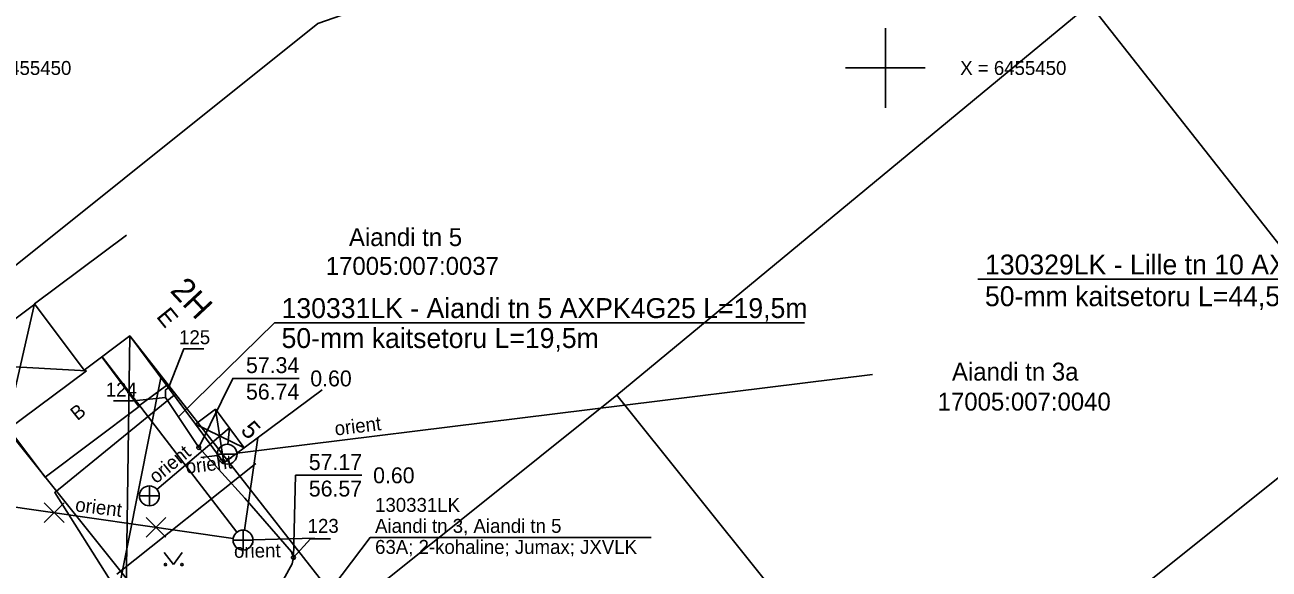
# Model space of a CAD drawing. Extents: x 639606 to 640670, y 6454775 to 6455795.
# Drawn here: x 640406.8 to 640469.3, y 6455424.8 to 6455452.2 of the extents above; entities that cross this region are included whole.
import ezdxf

# ---------------------------------------------------------------- set-up
doc = ezdxf.new("R2010")
doc.units = 0
for name, color, linetype in [('ABIJOONIS', 7, 'Continuous'), ('HALJASTUS', 7, 'Continuous'), ('HOONE', 7, 'Continuous'), ('HOONEDET', 7, 'Continuous'), ('KKAEV', 7, 'Continuous'), ('KTRASS', 7, 'Continuous'), ('MOOTMPUNKT', 7, 'Continuous'), ('MOOTPIIR', 7, 'Continuous'), ('MPKAABEL', 7, 'Continuous'), ('PIIR', 7, 'Continuous'), ('POST', 7, 'Continuous'), ('RAJATIS', 7, 'Continuous'), ('SITRASS', 7, 'Continuous'), ('TEE', 7, 'Continuous'), ('VKAEV', 7, 'Continuous'), ('VORK', 7, 'Continuous'), ('VTRASS', 7, 'Continuous')]:
    doc.layers.add(name, color=color, linetype=linetype)

msp = doc.modelspace()

# ---------------------------------------------------------------- linework, layer by layer
at = {"layer": 'ABIJOONIS'}
for points in [[(640413.976, 6455433.923), (640414.753, 6455435.883), (640415.753, 6455435.883)], [(640413.831, 6455433.439), (640412.215, 6455433.272), (640411.215, 6455433.272)], [(640420.257, 6455425.394), (640421.11, 6455426.337), (640422.11, 6455426.337)]]:
    msp.add_lwpolyline(points, dxfattribs=at)
at = {"layer": 'HALJASTUS'}
for p, q in [((640413.761, 6455425.644), (640414.224, 6455425.038)), ((640414.224, 6455425.038), (640414.67, 6455425.644))]:
    msp.add_line(p, q, dxfattribs=at)
for centre in [(640413.823, 6455425.038), (640414.652, 6455425.038)]:
    msp.add_circle(centre, 0.055, dxfattribs=at)
at = {"layer": 'HOONE'}
for points in [[(640421.704, 6455433.827), (640417.782, 6455430.902), (640416.335, 6455432.843), (640415.336, 6455432.099), (640412.034, 6455436.528), (640409.734, 6455434.813), (640407.247, 6455438.147), (640411.868, 6455441.593)], [(640417.782, 6455430.902), (640416.766, 6455430.145), (640415.336, 6455432.099)]]:
    msp.add_lwpolyline(points, dxfattribs=at)
at = {"layer": 'HOONEDET'}
for p, q in [((640407.247, 6455438.147), (640405.788, 6455431.744)), ((640409.856, 6455434.779), (640403.258, 6455435.135)), ((640416.335, 6455432.843), (640416.766, 6455430.145)), ((640415.336, 6455432.099), (640417.782, 6455430.902))]:
    msp.add_line(p, q, dxfattribs=at)
msp.add_lwpolyline([(640407.264, 6455438.124), (640403.258, 6455435.135), (640405.788, 6455431.744), (640409.856, 6455434.779)], dxfattribs=at)
at = {"layer": 'KKAEV'}
for p, q in [((640413.015, 6455427.991), (640413.015, 6455428.991)), ((640412.515, 6455428.491), (640413.515, 6455428.491)), ((640417.722, 6455425.77), (640417.722, 6455426.77)), ((640417.222, 6455426.27), (640418.222, 6455426.27))]:
    msp.add_line(p, q, dxfattribs=at)
for centre in [(640413.015, 6455428.491), (640417.722, 6455426.27)]:
    msp.add_circle(centre, 0.5, dxfattribs=at)
at = {"layer": 'KTRASS'}
for p, q in [((640417.417, 6455426.666), (640410.637, 6455435.486)), ((640413.396, 6455428.814), (640417.035, 6455431.905)), ((640417.793, 6455426.765), (640418.458, 6455431.406)), ((640404.324, 6455428.212), (640417.227, 6455426.342)), ((640407.737, 6455428.14), (640408.727, 6455427.15)), ((640407.737, 6455427.15), (640408.727, 6455428.14)), ((640412.849, 6455427.4), (640413.839, 6455426.41)), ((640412.849, 6455426.41), (640413.839, 6455427.4)), ((640418.222, 6455426.283), (640421.317, 6455426.362))]:
    msp.add_line(p, q, dxfattribs=at)
at = {"layer": 'MOOTMPUNKT'}
for centre in [(640415.497, 6455430.923), (640420.257, 6455425.394)]:
    msp.add_circle(centre, 0.1, dxfattribs=at)
at = {"layer": 'MOOTPIIR'}
msp.add_lwpolyline([(640440.234, 6455291.158), (640446.957, 6455301.513), (640454.916, 6455313.788), (640461.825, 6455324.481), (640477.231, 6455344.979), (640439.074, 6455373.659), (640421.708, 6455350.555), (640414.778, 6455357.445), (640431.784, 6455378.826), (640413.457, 6455395.75), (640402.064, 6455412.344), (640411.806, 6455420.187), (640412.034, 6455436.528), (640424.096, 6455421.131), (640421.775, 6455415.512), (640415.046, 6455409.279), (640424.957, 6455398.581), (640442.62, 6455381.912), (640453.6, 6455370.313), (640491.493, 6455347.156)], dxfattribs=at)
at = {"layer": 'MPKAABEL'}
msp.add_line((640413.597, 6455434.431), (640408.981, 6455411.218), dxfattribs=at)
for points in [[(640495.313, 6455438.557), (640482.635, 6455439.38), (640454.645, 6455439.38)], [(640445.939, 6455437.188), (640419.305, 6455437.188), (640414.482, 6455432.456)], [(640415.497, 6455430.923), (640417.204, 6455434.395), (640420.538, 6455434.395)], [(640413.976, 6455433.923), (640413.832, 6455433.813), (640413.831, 6455433.439), (640415.497, 6455430.923), (640417.812, 6455428.378), (640420.158, 6455425.682), (640420.257, 6455425.394), (640420.186, 6455425.077), (640418.693, 6455422.374), (640417.74, 6455421.167), (640417.648, 6455420.984), (640417.377, 6455419.754), (640417.123, 6455418.227), (640417.206, 6455418.03), (640417.645, 6455417.849)], [(640417.645, 6455417.849), (640417.206, 6455418.03), (640417.123, 6455418.227), (640417.377, 6455419.754), (640417.648, 6455420.984), (640417.74, 6455421.167), (640418.693, 6455422.374), (640420.186, 6455425.077), (640420.257, 6455425.394), (640420.158, 6455425.682), (640417.812, 6455428.378), (640415.497, 6455430.923), (640413.831, 6455433.439), (640413.832, 6455433.813), (640413.976, 6455433.923)], [(640420.257, 6455425.394), (640420.362, 6455429.524), (640423.695, 6455429.524)]]:
    msp.add_lwpolyline(points, dxfattribs=at)
at = {"layer": 'PIIR'}
for points in [[(640347.83, 6455794.88), (640328.29, 6455781.2), (640281.69, 6455369.02), (640432.15, 6455379.58), (640392.48, 6455429.58), (640402, 6455436.66), (640421.48, 6455452.24), (640452.52, 6455463.05), (640502.36, 6455475.97), (640489.82, 6455540.19), (640457.6, 6455534.86), (640451.07, 6455574.33), (640482.14, 6455579.46), (640480.47, 6455587.99), (640479.7, 6455591.91)], [(640526.58, 6455447.32), (640508.96, 6455429.65), (640506.61, 6455431.95), (640504.27, 6455429.58), (640508.92, 6455425.01), (640506.54, 6455422.65), (640504.25, 6455424.91), (640492.28, 6455412.91), (640475.43, 6455433.96), (640460.28, 6455453.2), (640452.52, 6455463.05), (640502.36, 6455475.97)], [(640402, 6455436.66), (640416.99, 6455417.92), (640436.5, 6455433.55), (640460.28, 6455453.2), (640452.52, 6455463.05), (640421.48, 6455452.24)], [(640475.43, 6455433.96), (640451.51, 6455414.8), (640436.5, 6455433.55), (640460.28, 6455453.2)], [(640486.55, 6455343.95), (640498, 6455350.9), (640446.99, 6455380.45), (640431.99, 6455399.18), (640416.99, 6455417.92), (640402, 6455436.66), (640392.48, 6455429.58), (640432.15, 6455379.58), (640389.51, 6455376.59), (640388.39, 6455371.49), (640436.1, 6455374.92), (640451.09, 6455360.35), (640434.95, 6455359.08), (640435.4, 6455354.02), (640468.04, 6455355.73)], [(640436.5, 6455433.55), (640416.99, 6455417.92), (640431.99, 6455399.18), (640451.51, 6455414.8)], [(640451.51, 6455414.8), (640431.99, 6455399.18), (640446.99, 6455380.45), (640498, 6455350.9), (640506.2, 6455361.08), (640478.09, 6455388.88), (640489.69, 6455398.6), (640484.3, 6455408.45), (640492.28, 6455412.91), (640475.43, 6455433.96)]]:
    msp.add_lwpolyline(points, close=True, dxfattribs=at)
at = {"layer": 'POST'}
msp.add_lwpolyline([(640417.645, 6455417.849), (640424.11, 6455426.398), (640438.225, 6455426.398)], dxfattribs=at)
at = {"layer": 'RAJATIS'}
msp.add_lwpolyline([(640413.884, 6455434.046), (640412.478, 6455432.998), (640410.628, 6455435.479)], dxfattribs=at)
at = {"layer": 'SITRASS'}
msp.add_lwpolyline([(640414.257, 6455433.546), (640408.263, 6455428.661), (640411.157, 6455424.075), (640415.724, 6455417.89), (640421.183, 6455411.133)], dxfattribs=at)
at = {"layer": 'TEE'}
msp.add_line((640418.374, 6455430.11), (640411.386, 6455424.555), dxfattribs=at)
msp.add_lwpolyline([(640403.096, 6455435.363), (640401.891, 6455434.431), (640404.696, 6455430.801), (640405.993, 6455431.804), (640407.774, 6455429.434), (640412.503, 6455432.98)], dxfattribs=at)
at = {"layer": 'VKAEV'}
msp.add_line((640416.424, 6455430.583), (640417.424, 6455430.583), dxfattribs=at)
msp.add_circle((640416.924, 6455430.583), 0.5, dxfattribs=at)
at = {"layer": 'VORK'}
for p, q in [((640450, 6455452), (640450, 6455448)), ((640448, 6455450), (640452, 6455450))]:
    msp.add_line(p, q, dxfattribs=at)
at = {"layer": 'VTRASS'}
for p, q in [((640417.42, 6455430.645), (640449.36, 6455434.597)), ((640417.035, 6455431.905), (640416.965, 6455431.082)), ((640415.607, 6455430.423), (640416.427, 6455430.523))]:
    msp.add_line(p, q, dxfattribs=at)

# ---------------------------------------------------------------- texts
at = {"layer": 'ABIJOONIS'}
for s, p in [(' 125', (640414.248, 6455436.116)), (' 124', (640410.565, 6455433.485)), (' 123', (640420.708, 6455426.632))]:
    msp.add_text(s, height=0.7, dxfattribs=at).set_placement(p)
at = {"layer": 'HOONE'}
for s, height, rotation, p in [('2H', 1.2, 313.0434, (640414.012, 6455438.776)), ('E', 0.9, 309.13289, (640413.329, 6455437.494)), ('5', 0.9, 311.84246, (640417.56, 6455431.76))]:
    msp.add_text(s, height=height, rotation=rotation, dxfattribs=at).set_placement(p)
at = {"layer": 'KTRASS'}
for rotation, p in [(39.37679, (640413.353, 6455429.073)), (353.03404, (640409.264, 6455427.717)), (0.64388, (640417.272, 6455425.376))]:
    msp.add_text('orient', height=0.7, rotation=rotation, dxfattribs=at).set_placement(p)
at = {"layer": 'MPKAABEL'}
for s, height, p in [('130329LK - Lille tn 10 AXPK4G25 L=44,5m', 1, (640455.004, 6455439.62)), ('50-mm kaitsetoru L=44,5m', 1, (640455.004, 6455438.026)), ('130331LK - Aiandi tn 5 AXPK4G25 L=19,5m', 1, (640419.658, 6455437.429)), ('50-mm kaitsetoru L=19,5m', 1, (640419.658, 6455435.924)), ('57.34', 0.8, (640417.871, 6455434.662)), ('0.60', 0.8, (640421.102, 6455433.995)), ('56.74', 0.8, (640417.871, 6455433.329)), ('57.17', 0.8, (640421.029, 6455429.791)), ('0.60', 0.8, (640424.26, 6455429.124)), ('56.57', 0.8, (640421.029, 6455428.458))]:
    msp.add_text(s, height=height, dxfattribs=at).set_placement(p)
at = {"layer": 'PIIR'}
for s, p in [('Aiandi tn 5', (640423.044, 6455441.047)), ('17005:007:0037', (640421.88, 6455439.6)), ('Aiandi tn 3a', (640453.346, 6455434.285)), ('17005:007:0040', (640452.626, 6455432.779))]:
    msp.add_text(s, height=0.9, dxfattribs=at).set_placement(p)
at = {"layer": 'POST'}
for s, p in [('130331LK', (640424.357, 6455427.688)), ('Aiandi tn 3, Aiandi tn 5', (640424.357, 6455426.633)), ('63A; 2-kohaline; Jumax; JXVLK', (640424.357, 6455425.575))]:
    msp.add_text(s, height=0.7, dxfattribs=at).set_placement(p)
at = {"layer": 'TEE'}
msp.add_text('B', height=0.7, rotation=38.94047, dxfattribs=at).set_placement((640409.401, 6455432.242))
at = {"layer": 'VORK'}
for p in [(640403.5, 6455449.65), (640453.5, 6455449.65)]:
    msp.add_text(' X = 6455450', height=0.7, dxfattribs=at).set_placement(p)
at = {"layer": 'VTRASS'}
for p in [(640422.366, 6455431.52), (640414.882, 6455429.603)]:
    msp.add_text('orient', height=0.7, rotation=6.79872, dxfattribs=at).set_placement(p)

doc.saveas('drawing.dxf')
